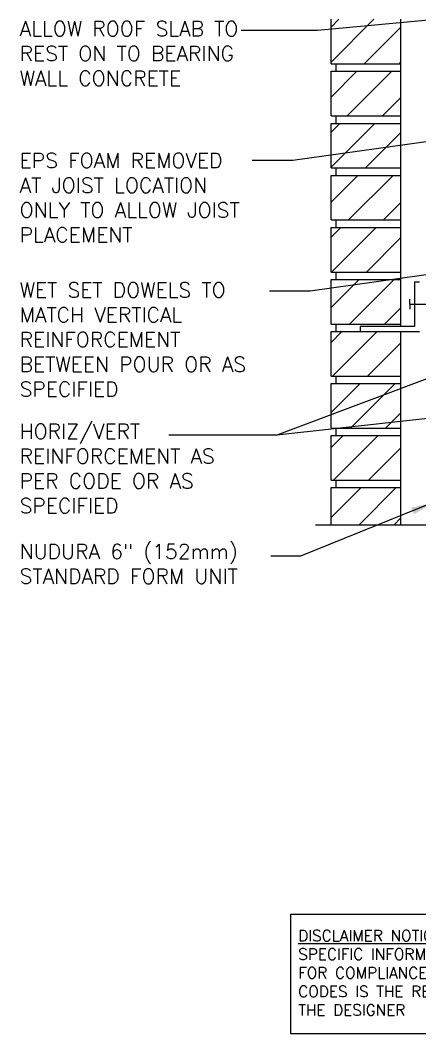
# Model space of a CAD drawing. Header units: inches. Extents: x 97.5 to 154.8, y 158.5 to 237.3.
# Drawn here: x 97.5 to 117.7, y 158.5 to 209.6 of the extents above; entities that cross this region are included whole.
import ezdxf

# ---------------------------------------------------------------- set-up
doc = ezdxf.new("R2010")
doc.units = ezdxf.units.IN
doc.header["$LTSCALE"] = 0.5
doc.header["$MEASUREMENT"] = 0
for name, color, linetype in [('HATCH', 12, 'Continuous'), ('line25', 2, 'Continuous'), ('LINE9', 9, 'Continuous'), ('TEXT', 4, 'Continuous')]:
    doc.layers.add(name, color=color, linetype=linetype)
doc.styles.add('DIM', font='romans.shx', dxfattribs={"width": 0.7})
doc.styles.add('ROMANS', font='romans.shx', dxfattribs={"height": 0.75})
doc.styles.get("Standard").update_dxf_attribs({"font": 'romans.shx', "height": 0.75})
doc.dimstyles.new('ext_12', dxfattribs={"dimscale": 12, "dimtxt": 0.075, "dimasz": 0.09375, "dimexe": 0.09375, "dimexo": 0.0625, "dimgap": 0.0625, "dimtad": 1, "dimdec": 1, "dimzin": 2, "dimdsep": 46, "dimlunit": 4, "dimtxsty": 'DIM', "dimcen": 0.09, "dimdle": 0.09375, "dimclrt": 4, "dimadec": 0, "dimazin": 0, "dimtfac": 1, "dimtdec": 1, "dimtmove": 2, "dimatfit": 3, "dimfxl": 1, "dimfrac": 2, "dimtolj": 1, "dimtzin": 0, "dimarcsym": 0})

msp = doc.modelspace()

# ---------------------------------------------------------------- hatches: boundary and pattern name
at = {"layer": 'HATCH'}
h = msp.add_hatch(dxfattribs=at)
h.set_pattern_fill('ANSI31', color=256, scale=10, style=0)
h.set_pattern_definition([(45, (114.5229, 222.9904), (-0.883883, 0.883883), [])])
h.paths.add_polyline_path([(116.709, 223.45), (113.209, 223.45), (113.209, 222.754), (116.709, 222.754)])
h.paths.add_polyline_path([(116.709, 226.075), (113.209, 226.075), (113.209, 223.825), (116.709, 223.825)])
h.paths.add_polyline_path([(116.709, 228.7), (113.209, 228.7), (113.209, 226.45), (116.709, 226.45)])
h.paths.add_polyline_path([(116.709, 231.325), (113.209, 231.325), (113.209, 229.075), (116.709, 229.075)])
h.paths.add_polyline_path([(116.709, 233.95), (113.209, 233.95), (113.209, 231.7), (116.709, 231.7)])
h.paths.add_polyline_path([(116.713, 207.068), (113.209, 207.068), (113.209, 204.818), (116.713, 204.818)])
h.paths.add_polyline_path([(116.714, 209.693), (113.209, 209.693), (113.209, 207.443), (116.714, 207.443)])
h.paths.add_polyline_path([(116.711, 217.568), (113.209, 217.568), (113.209, 215.318), (116.712, 215.318)])
h.paths.add_polyline_path([(116.71, 220.254), (113.209, 220.254), (113.209, 217.943), (116.711, 217.943)])
h.paths.add_polyline_path([(116.712, 196.568), (113.209, 196.568), (113.209, 194.318), (116.711, 194.318)])
h.paths.add_polyline_path([(116.711, 193.943), (114.671, 193.943), (113.209, 193.943), (113.209, 191.693), (116.711, 191.693)])
h.paths.add_polyline_path([(116.711, 191.318), (113.209, 191.318), (113.209, 189.068), (116.71, 189.068)])
h.paths.add_polyline_path([(116.71, 188.693), (113.209, 188.693), (113.209, 186.443), (116.71, 186.443)])
h.paths.add_polyline_path([(116.71, 186.068), (113.209, 186.068), (113.209, 184.195), (116.709, 184.195)])
h.paths.add_polyline_path([(116.709, 210.068), (116.709, 212.318), (113.209, 212.318), (113.209, 210.068)])
h.paths.add_polyline_path([(116.709, 212.693), (116.709, 214.943), (113.209, 214.943), (113.209, 212.693)])
h.paths.add_polyline_path([(116.709, 202.193), (116.709, 204.443), (113.209, 204.443), (113.209, 202.193)])
h.paths.add_polyline_path([(116.709, 199.568), (116.709, 201.818), (113.209, 201.818), (113.209, 199.568)])
h.paths.add_polyline_path([(116.709, 196.943), (116.709, 199.193), (113.209, 199.193), (113.209, 196.943)])

# ---------------------------------------------------------------- linework, layer by layer
at = {"layer": 'line25'}
for p, q in [((113.209, 207.443), (113.209, 209.693)), ((116.714, 209.698), (116.711, 194.193)), ((113.209, 207.443), (116.714, 207.443)), ((113.209, 204.818), (113.209, 207.068)), ((113.209, 207.068), (116.713, 207.068)), ((113.459, 207.068), (113.459, 207.443)), ((113.459, 207.068), (113.459, 207.443)), ((113.209, 204.818), (116.713, 204.818)), ((113.459, 204.443), (113.459, 204.818)), ((113.459, 204.443), (113.459, 204.818)), ((113.209, 202.193), (113.209, 204.443)), ((113.209, 204.443), (116.713, 204.443)), ((113.209, 202.193), (116.713, 202.193)), ((113.459, 201.818), (113.459, 202.193)), ((113.459, 201.818), (113.459, 202.193)), ((113.209, 199.568), (113.209, 201.818)), ((113.209, 201.818), (116.713, 201.818)), ((113.209, 199.568), (116.712, 199.568)), ((113.459, 199.193), (113.459, 199.568)), ((113.459, 199.193), (113.459, 199.568)), ((113.209, 196.943), (113.209, 199.193)), ((113.209, 199.193), (116.712, 199.193)), ((113.209, 196.943), (116.712, 196.943)), ((113.459, 196.568), (113.459, 196.943)), ((113.459, 196.568), (113.459, 196.943)), ((113.209, 194.318), (113.209, 196.568)), ((113.209, 196.568), (116.712, 196.568)), ((113.209, 194.318), (116.711, 194.318)), ((113.459, 193.943), (113.459, 194.318)), ((113.459, 193.943), (113.459, 194.318)), ((113.209, 191.693), (113.209, 193.943)), ((113.209, 193.943), (116.709, 193.943)), ((116.711, 193.943), (116.709, 184.195)), ((113.209, 191.693), (116.711, 191.693)), ((113.209, 189.068), (113.209, 191.318)), ((113.209, 191.318), (116.711, 191.318)), ((113.459, 191.318), (113.459, 191.693)), ((113.459, 191.318), (113.459, 191.693)), ((113.209, 189.068), (116.71, 189.068)), ((113.209, 186.443), (113.209, 188.693)), ((113.209, 188.693), (116.71, 188.693)), ((113.459, 188.693), (113.459, 189.068)), ((113.459, 188.693), (113.459, 189.068)), ((113.209, 186.443), (116.709, 186.443)), ((113.459, 186.068), (113.459, 186.443)), ((113.459, 186.068), (113.459, 186.443)), ((113.209, 184.195), (113.209, 186.068)), ((113.209, 186.068), (116.709, 186.068))]:
    msp.add_line(p, q, dxfattribs=at)
at = {"layer": 'LINE9'}
for p, q in [((117.421, 196.443), (117.421, 194.193)), ((117.421, 196.443), (117.671, 196.443)), ((117.171, 195.318), (117.171, 195.568)), ((117.171, 195.318), (119.017, 195.318)), ((117.171, 195.318), (117.171, 195.068)), ((117.421, 194.193), (114.671, 194.193)), ((114.671, 194.193), (114.671, 193.943)), ((114.671, 193.943), (117.671, 193.943)), ((112.425, 184.195), (120.963, 184.195))]:
    msp.add_line(p, q, dxfattribs=at)
at = {"layer": 'TEXT'}
msp.add_lwpolyline([(111.186, 164.556), (124.17, 164.556), (124.17, 158.518), (111.186, 158.518)], close=True, dxfattribs=at)

# ---------------------------------------------------------------- texts
at = {"layer": 'TEXT', "char_height": 0.75, "width": 12.44051, "attachment_point": 1, "style": 'ROMANS'}
for s, insert in [('\\A1;{\\C4;ALLOW ROOF SLAB TO REST ON TO BEARING WALL CONCRETE}', (97.514, 209.591)), ('\\A1;{\\C4;EPS FOAM REMOVED AT JOIST LOCATION ONLY TO ALLOW JOIST PLACEMENT}', (97.514, 202.943)), ('\\A1;{\\C4;WET SET DOWELS TO MATCH VERTICAL REINFORCEMENT BETWEEN POUR OR AS SPECIFIED}', (97.514, 196.411)), ('HORIZ/VERT REINFORCEMENT AS PER CODE OR AS SPECIFIED', (97.514, 189.278)), ('NUDURA 6" (152mm) STANDARD FORM UNIT', (97.514, 183.221))]:
    msp.add_mtext(s, dxfattribs=dict(at, insert=insert))
at = {"layer": 'TEXT', "insert": (111.553, 161.59), "char_height": 0.5625, "width": 14.00235, "attachment_point": 4}
msp.add_mtext('{\\LDISCLAIMER NOTICE:}\\PSPECIFIC INFORMATION REQUIRED FOR COMPLIANCE WITH LOCAL CODES IS THE RESPONSIBILITY OF THE DESIGNER', dxfattribs=at)

# ---------------------------------------------------------------- leaders
at = {"layer": 'TEXT'}
for points in [[(124.248, 210.212), (112.518, 209.122), (108.678, 209.122)], [(126.307, 204.664), (111.282, 202.568), (109.238, 202.568)], [(122.284, 197.391), (112.155, 195.983), (110.111, 195.983)], [(123.345, 193.557), (110.478, 188.717), (105.031, 188.717)], [(124.025, 190.22), (110.478, 188.717)], [(118.361, 185.308), (111.672, 182.614), (110.177, 182.614)]]:
    msp.add_leader(points, dimstyle='ext_12', override={"dimgap": 0.0625, "dimtad": 0}, dxfattribs=at)

doc.saveas('drawing.dxf')
